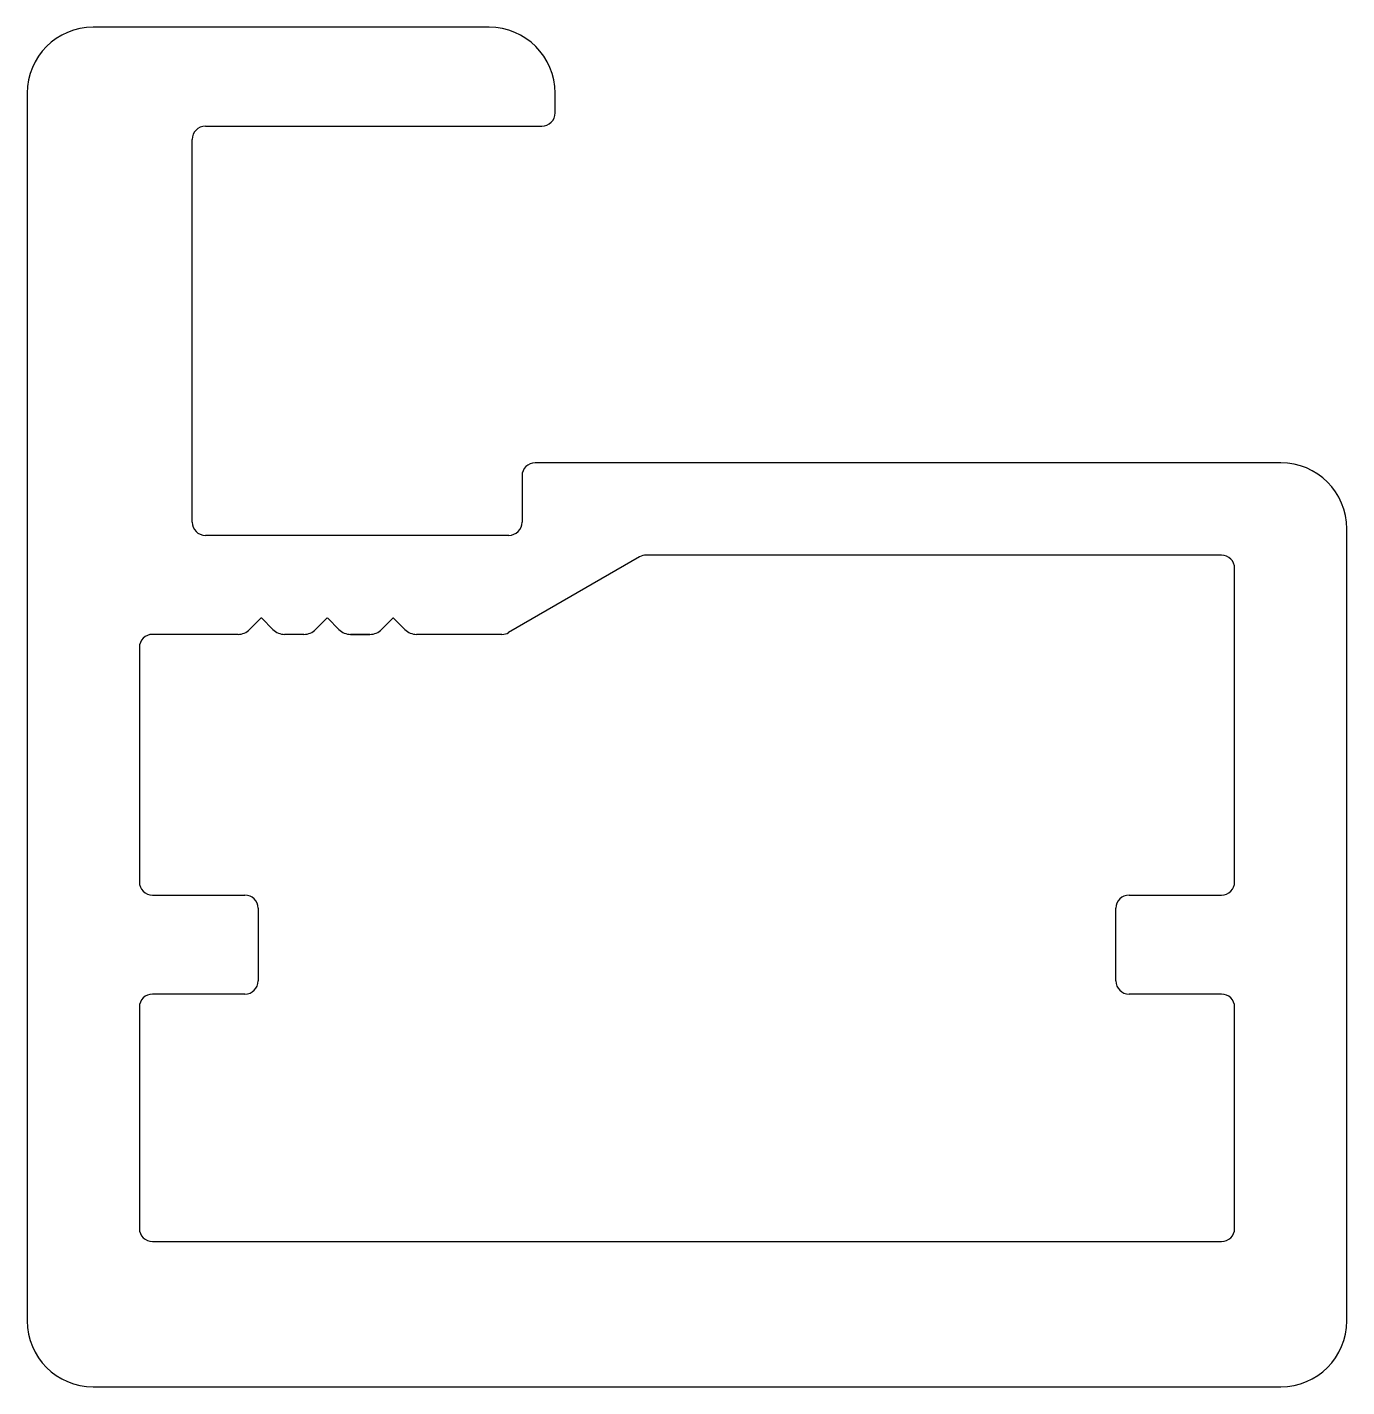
# Model space of a CAD drawing. Extents: x -10 to 10, y 0.2 to 20.8.
import ezdxf

# ---------------------------------------------------------------- set-up
doc = ezdxf.new("R2010")
doc.units = 0
doc.layers.get('0').update_dxf_attribs({"linetype": 'CONTINUOUS'})

msp = doc.modelspace()

# ---------------------------------------------------------------- linework, layer by layer
at = {"color": 7}
for p, q in [((-2.987, 20.848), (-8.987, 20.848)), ((-9.987, 19.848), (-9.987, 1.248)), ((-1.987, 19.548), (-1.987, 19.848)), ((-7.287, 19.348), (-2.187, 19.348)), ((-7.487, 13.348), (-7.487, 19.148)), ((9.013, 14.248), (-2.287, 14.248)), ((-2.487, 14.048), (-2.487, 13.348)), ((10.013, 1.248), (10.013, 13.248)), ((-2.687, 13.148), (-7.287, 13.148)), ((-0.705, 12.821), (-2.691, 11.674)), ((8.113, 12.848), (-0.605, 12.848)), ((8.313, 7.898), (8.313, 12.648)), ((-6.444, 11.892), (-6.616, 11.721)), ((-6.262, 11.721), (-6.433, 11.892)), ((-5.445, 11.892), (-5.616, 11.721)), ((-5.262, 11.721), (-5.433, 11.892)), ((-4.445, 11.892), (-4.616, 11.721)), ((-4.262, 11.721), (-4.433, 11.892)), ((-6.792, 11.648), (-8.087, 11.648)), ((-5.792, 11.648), (-6.085, 11.648)), ((-4.792, 11.648), (-5.085, 11.648)), ((-5.085, 11.648), (-4.792, 11.648)), ((-4.792, 11.648), (-5.085, 11.648)), ((-5.085, 11.648), (-4.792, 11.648)), ((-4.792, 11.648), (-5.085, 11.648)), ((-2.791, 11.648), (-4.085, 11.648)), ((-4.085, 11.648), (-4.085, 11.648)), ((-8.287, 11.448), (-8.287, 7.898)), ((-8.087, 7.698), (-6.687, 7.698)), ((6.713, 7.698), (8.113, 7.698)), ((-6.487, 7.498), (-6.487, 6.398)), ((6.513, 6.398), (6.513, 7.498)), ((-6.687, 6.198), (-8.087, 6.198)), ((8.113, 6.198), (6.713, 6.198)), ((-8.287, 5.998), (-8.287, 2.648)), ((8.313, 2.648), (8.313, 5.998)), ((8.313, 2.648), (8.313, 5.998)), ((-8.087, 2.448), (8.113, 2.448)), ((-8.987, 0.248), (9.013, 0.248))]:
    msp.add_line(p, q, dxfattribs=at)
for centre, radius, start, end in [((-8.987, 19.848), 1, 90, 180), ((-2.987, 19.848), 1, 0, 90), ((-2.187, 19.548), 0.2, 270, 0), ((-7.287, 19.148), 0.2, 90, 180), ((-2.287, 14.048), 0.2, 90, 180), ((9.013, 13.248), 1, 0, 90), ((-7.287, 13.348), 0.2, 180, 270), ((-2.687, 13.348), 0.2, 270, 360), ((-0.605, 12.648), 0.2, 90, 120), ((8.113, 12.648), 0.2, 0, 90), ((-6.439, 11.886), 0.008, 45, 135), ((-5.439, 11.886), 0.008, 45, 135), ((-4.439, 11.886), 0.008, 45, 135), ((-8.087, 11.448), 0.2, 90, 180), ((-6.792, 11.898), 0.25, 270, 315), ((-6.085, 11.898), 0.25, 225, 270), ((-5.792, 11.898), 0.25, 270, 315), ((-5.085, 11.898), 0.25, 225, 270), ((-4.792, 11.898), 0.25, 270, 315), ((-4.085, 11.898), 0.25, 225, 270), ((-2.791, 11.848), 0.2, 270, 300), ((-8.087, 7.898), 0.2, 180, 270), ((8.113, 7.898), 0.2, 270, 360), ((-6.687, 7.498), 0.2, 360, 90), ((6.713, 7.498), 0.2, 90, 180), ((-6.687, 6.398), 0.2, 270, 360), ((6.713, 6.398), 0.2, 180, 270), ((-8.087, 5.998), 0.2, 90, 180), ((8.113, 5.998), 0.2, 0, 90), ((-8.087, 2.648), 0.2, 180, 270), ((8.113, 2.648), 0.2, 270, 360), ((-8.987, 1.248), 1, 180, 270), ((9.013, 1.248), 1, 270, 0)]:
    msp.add_arc(centre, radius, start, end, dxfattribs=at)

doc.saveas('drawing.dxf')
